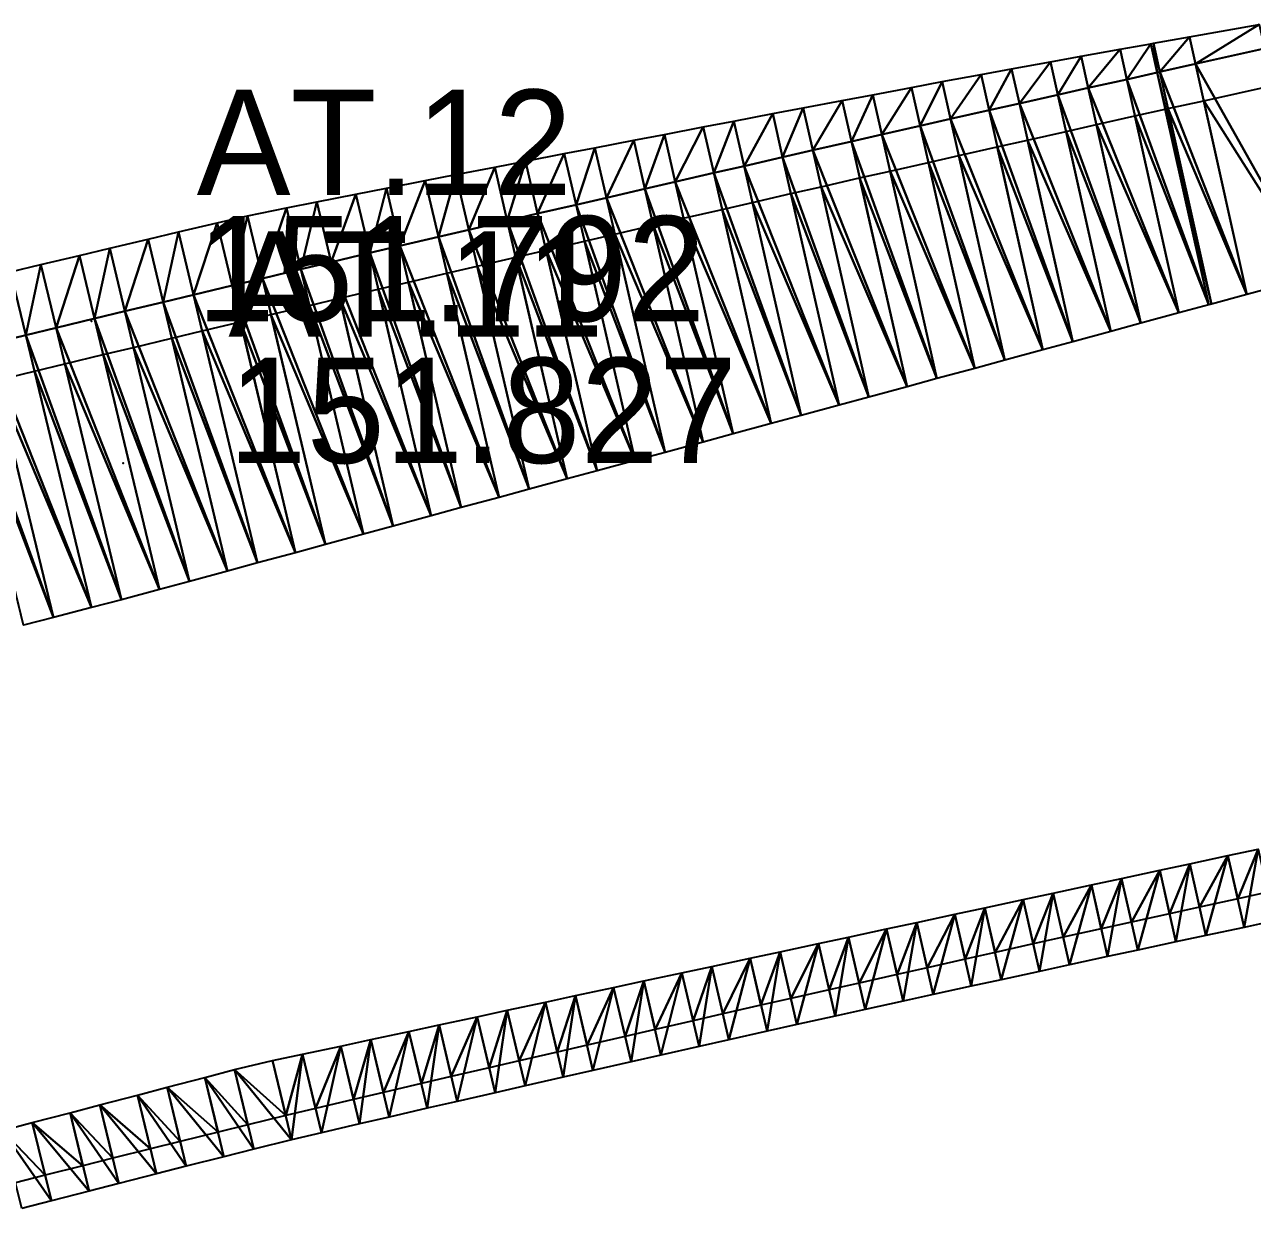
# Model space of a CAD drawing. Header units: metres. Extents: x 1882598 to 1885460, y 3171405 to 3171756.
# Drawn here: x 1883112.22 to 1883129.72, y 3171592.65 to 3171609.52 of the extents above; entities that cross this region are included whole.
import ezdxf

# ---------------------------------------------------------------- set-up
doc = ezdxf.new("R2010")
doc.units = ezdxf.units.M
doc.header["$MEASUREMENT"] = 0
doc.layers.add('pntelev', color=2, linetype='Continuous')
doc.layers.add('pntno', color=3, linetype='Continuous')
doc.layers.add('Triangles surfaces projet', color=7, linetype='Continuous', true_color=0x848484)

msp = doc.modelspace()

# ---------------------------------------------------------------- linework, layer by layer
for p in [(1883113.177, 3171605.291, 151.792), (1883113.628, 3171603.272, 151.827)]:
    msp.add_point(p)
at = {"layer": 'Triangles surfaces projet'}
for points in [[(1883128.826, 3171609.344, 151.317), (1883129.817, 3171609.519, 151.334), (1883128.912, 3171608.958, 151.581), (1883128.826, 3171609.344, 151.317)], [(1883128.912, 3171608.958, 151.581), (1883129.817, 3171609.519, 151.334), (1883129.893, 3171609.176, 151.568), (1883128.912, 3171608.958, 151.581)], [(1883128.401, 3171608.844, 151.588), (1883128.311, 3171609.252, 151.309), (1883128.826, 3171609.344, 151.317), (1883128.401, 3171608.844, 151.588)], [(1883128.401, 3171608.844, 151.588), (1883128.826, 3171609.344, 151.317), (1883128.912, 3171608.958, 151.581), (1883128.401, 3171608.844, 151.588)], [(1883127.835, 3171609.168, 151.301), (1883127.382, 3171608.616, 151.602), (1883127.281, 3171609.069, 151.292), (1883127.835, 3171609.168, 151.301)], [(1883127.382, 3171608.616, 151.602), (1883127.835, 3171609.168, 151.301), (1883127.931, 3171608.739, 151.594), (1883127.382, 3171608.616, 151.602)], [(1883128.272, 3171609.245, 151.308), (1883127.931, 3171608.739, 151.594), (1883127.835, 3171609.168, 151.301), (1883128.272, 3171609.245, 151.308)], [(1883128.272, 3171609.245, 151.308), (1883128.363, 3171608.835, 151.589), (1883127.931, 3171608.739, 151.594), (1883128.272, 3171609.245, 151.308)], [(1883128.272, 3171609.245, 151.308), (1883128.311, 3171609.252, 151.309), (1883128.363, 3171608.835, 151.589), (1883128.272, 3171609.245, 151.308)], [(1883128.363, 3171608.835, 151.589), (1883128.311, 3171609.252, 151.309), (1883128.401, 3171608.844, 151.588), (1883128.363, 3171608.835, 151.589)], [(1883128.912, 3171608.958, 151.581), (1883129.893, 3171609.176, 151.568), (1883130.609, 3171605.935, 151.612), (1883128.912, 3171608.958, 151.581)], [(1883126.401, 3171608.395, 151.615), (1883126.29, 3171608.891, 151.276), (1883126.844, 3171608.99, 151.285), (1883126.401, 3171608.395, 151.615)], [(1883126.401, 3171608.395, 151.615), (1883126.844, 3171608.99, 151.285), (1883126.95, 3171608.519, 151.607), (1883126.401, 3171608.395, 151.615)], [(1883126.844, 3171608.99, 151.285), (1883127.281, 3171609.069, 151.292), (1883126.95, 3171608.519, 151.607), (1883126.844, 3171608.99, 151.285)], [(1883126.95, 3171608.519, 151.607), (1883127.281, 3171609.069, 151.292), (1883127.382, 3171608.616, 151.602), (1883126.95, 3171608.519, 151.607)], [(1883129.64, 3171605.672, 151.624), (1883128.401, 3171608.844, 151.588), (1883128.912, 3171608.958, 151.581), (1883129.64, 3171605.672, 151.624)], [(1883130.609, 3171605.935, 151.612), (1883129.64, 3171605.672, 151.624), (1883128.912, 3171608.958, 151.581), (1883130.609, 3171605.935, 151.612)], [(1883125.42, 3171608.174, 151.628), (1883125.3, 3171608.706, 151.265), (1883125.854, 3171608.809, 151.271), (1883125.42, 3171608.174, 151.628)], [(1883125.42, 3171608.174, 151.628), (1883125.854, 3171608.809, 151.271), (1883125.969, 3171608.298, 151.621), (1883125.42, 3171608.174, 151.628)], [(1883126.29, 3171608.891, 151.276), (1883125.969, 3171608.298, 151.621), (1883125.854, 3171608.809, 151.271), (1883126.29, 3171608.891, 151.276)], [(1883125.969, 3171608.298, 151.621), (1883126.29, 3171608.891, 151.276), (1883126.401, 3171608.395, 151.615), (1883125.969, 3171608.298, 151.621)], [(1883129.099, 3171605.525, 151.631), (1883127.931, 3171608.739, 151.594), (1883128.363, 3171608.835, 151.589), (1883129.099, 3171605.525, 151.631)], [(1883128.363, 3171608.835, 151.589), (1883128.401, 3171608.844, 151.588), (1883129.137, 3171605.536, 151.63), (1883128.363, 3171608.835, 151.589)], [(1883128.363, 3171608.835, 151.589), (1883129.137, 3171605.536, 151.63), (1883129.099, 3171605.525, 151.631), (1883128.363, 3171608.835, 151.589)], [(1883128.401, 3171608.844, 151.588), (1883129.64, 3171605.672, 151.624), (1883129.137, 3171605.536, 151.63), (1883128.401, 3171608.844, 151.588)], [(1883124.439, 3171607.952, 151.641), (1883124.311, 3171608.52, 151.253), (1883124.864, 3171608.624, 151.26), (1883124.439, 3171607.952, 151.641)], [(1883124.439, 3171607.952, 151.641), (1883124.864, 3171608.624, 151.26), (1883124.988, 3171608.076, 151.634), (1883124.439, 3171607.952, 151.641)], [(1883124.864, 3171608.624, 151.26), (1883125.3, 3171608.706, 151.265), (1883124.988, 3171608.076, 151.634), (1883124.864, 3171608.624, 151.26)], [(1883124.988, 3171608.076, 151.634), (1883125.3, 3171608.706, 151.265), (1883125.42, 3171608.174, 151.628), (1883124.988, 3171608.076, 151.634)], [(1883128.13, 3171605.263, 151.643), (1883126.95, 3171608.519, 151.607), (1883127.382, 3171608.616, 151.602), (1883128.13, 3171605.263, 151.643)], [(1883127.931, 3171608.739, 151.594), (1883128.672, 3171605.41, 151.636), (1883127.382, 3171608.616, 151.602), (1883127.931, 3171608.739, 151.594)], [(1883128.13, 3171605.263, 151.643), (1883127.382, 3171608.616, 151.602), (1883128.672, 3171605.41, 151.636), (1883128.13, 3171605.263, 151.643)], [(1883127.931, 3171608.739, 151.594), (1883129.099, 3171605.525, 151.631), (1883128.672, 3171605.41, 151.636), (1883127.931, 3171608.739, 151.594)], [(1883130.009, 3171608.653, 151.925), (1883130.609, 3171605.935, 151.962), (1883129.028, 3171608.435, 151.938), (1883130.009, 3171608.653, 151.925)], [(1883123.874, 3171608.437, 151.248), (1883123.458, 3171607.729, 151.654), (1883123.321, 3171608.332, 151.242), (1883123.874, 3171608.437, 151.248)], [(1883124.007, 3171607.854, 151.647), (1883123.458, 3171607.729, 151.654), (1883123.874, 3171608.437, 151.248), (1883124.007, 3171607.854, 151.647)], [(1883124.007, 3171607.854, 151.647), (1883123.874, 3171608.437, 151.248), (1883124.311, 3171608.52, 151.253), (1883124.007, 3171607.854, 151.647)], [(1883124.007, 3171607.854, 151.647), (1883124.311, 3171608.52, 151.253), (1883124.439, 3171607.952, 151.641), (1883124.007, 3171607.854, 151.647)], [(1883126.401, 3171608.395, 151.615), (1883126.95, 3171608.519, 151.607), (1883127.704, 3171605.147, 151.648), (1883126.401, 3171608.395, 151.615)], [(1883126.95, 3171608.519, 151.607), (1883128.13, 3171605.263, 151.643), (1883127.704, 3171605.147, 151.648), (1883126.95, 3171608.519, 151.607)], [(1883129.028, 3171608.435, 151.938), (1883129.64, 3171605.672, 151.974), (1883128.518, 3171608.322, 151.945), (1883129.028, 3171608.435, 151.938)], [(1883129.028, 3171608.435, 151.938), (1883130.609, 3171605.935, 151.962), (1883129.64, 3171605.672, 151.974), (1883129.028, 3171608.435, 151.938)], [(1883122.885, 3171608.25, 151.237), (1883122.477, 3171607.504, 151.668), (1883122.331, 3171608.144, 151.23), (1883122.885, 3171608.25, 151.237)], [(1883123.026, 3171607.63, 151.66), (1883122.477, 3171607.504, 151.668), (1883122.885, 3171608.25, 151.237), (1883123.026, 3171607.63, 151.66)], [(1883122.885, 3171608.25, 151.237), (1883123.321, 3171608.332, 151.242), (1883123.026, 3171607.63, 151.66), (1883122.885, 3171608.25, 151.237)], [(1883123.458, 3171607.729, 151.654), (1883123.026, 3171607.63, 151.66), (1883123.321, 3171608.332, 151.242), (1883123.458, 3171607.729, 151.654)], [(1883126.735, 3171604.884, 151.66), (1883125.42, 3171608.174, 151.628), (1883125.969, 3171608.298, 151.621), (1883126.735, 3171604.884, 151.66)], [(1883125.969, 3171608.298, 151.621), (1883126.401, 3171608.395, 151.615), (1883127.162, 3171605, 151.655), (1883125.969, 3171608.298, 151.621)], [(1883127.162, 3171605, 151.655), (1883126.735, 3171604.884, 151.66), (1883125.969, 3171608.298, 151.621), (1883127.162, 3171605, 151.655)], [(1883126.401, 3171608.395, 151.615), (1883127.704, 3171605.147, 151.648), (1883127.162, 3171605, 151.655), (1883126.401, 3171608.395, 151.615)], [(1883128.479, 3171608.313, 151.945), (1883129.099, 3171605.525, 151.981), (1883128.047, 3171608.217, 151.951), (1883128.479, 3171608.313, 151.945)], [(1883128.518, 3171608.322, 151.945), (1883129.137, 3171605.536, 151.98), (1883128.479, 3171608.313, 151.945), (1883128.518, 3171608.322, 151.945)], [(1883128.479, 3171608.313, 151.945), (1883129.137, 3171605.536, 151.98), (1883129.099, 3171605.525, 151.981), (1883128.479, 3171608.313, 151.945)], [(1883128.518, 3171608.322, 151.945), (1883129.64, 3171605.672, 151.974), (1883129.137, 3171605.536, 151.98), (1883128.518, 3171608.322, 151.945)], [(1883122.045, 3171607.405, 151.674), (1883121.895, 3171608.061, 151.225), (1883122.331, 3171608.144, 151.23), (1883122.045, 3171607.405, 151.674)], [(1883122.477, 3171607.504, 151.668), (1883122.045, 3171607.405, 151.674), (1883122.331, 3171608.144, 151.23), (1883122.477, 3171607.504, 151.668)], [(1883124.439, 3171607.952, 151.641), (1883124.988, 3171608.076, 151.634), (1883125.767, 3171604.621, 151.672), (1883124.439, 3171607.952, 151.641)], [(1883125.42, 3171608.174, 151.628), (1883126.194, 3171604.737, 151.666), (1883124.988, 3171608.076, 151.634), (1883125.42, 3171608.174, 151.628)], [(1883126.194, 3171604.737, 151.666), (1883125.767, 3171604.621, 151.672), (1883124.988, 3171608.076, 151.634), (1883126.194, 3171604.737, 151.666)], [(1883126.194, 3171604.737, 151.666), (1883125.42, 3171608.174, 151.628), (1883126.735, 3171604.884, 151.66), (1883126.194, 3171604.737, 151.666)], [(1883127.498, 3171608.094, 151.958), (1883128.13, 3171605.263, 151.993), (1883127.066, 3171607.997, 151.964), (1883127.498, 3171608.094, 151.958)], [(1883128.047, 3171608.217, 151.951), (1883128.672, 3171605.41, 151.986), (1883127.498, 3171608.094, 151.958), (1883128.047, 3171608.217, 151.951)], [(1883127.498, 3171608.094, 151.958), (1883128.672, 3171605.41, 151.986), (1883128.13, 3171605.263, 151.993), (1883127.498, 3171608.094, 151.958)], [(1883128.047, 3171608.217, 151.951), (1883129.099, 3171605.525, 151.981), (1883128.672, 3171605.41, 151.986), (1883128.047, 3171608.217, 151.951)], [(1883120.905, 3171607.872, 151.214), (1883121.341, 3171607.955, 151.219), (1883121.064, 3171607.179, 151.687), (1883120.905, 3171607.872, 151.214)], [(1883121.496, 3171607.279, 151.681), (1883121.064, 3171607.179, 151.687), (1883121.341, 3171607.955, 151.219), (1883121.496, 3171607.279, 151.681)], [(1883121.895, 3171608.061, 151.225), (1883121.496, 3171607.279, 151.681), (1883121.341, 3171607.955, 151.219), (1883121.895, 3171608.061, 151.225)], [(1883121.895, 3171608.061, 151.225), (1883122.045, 3171607.405, 151.674), (1883121.496, 3171607.279, 151.681), (1883121.895, 3171608.061, 151.225)], [(1883125.225, 3171604.474, 151.678), (1883124.007, 3171607.854, 151.647), (1883124.439, 3171607.952, 151.641), (1883125.225, 3171604.474, 151.678)], [(1883125.767, 3171604.621, 151.672), (1883125.225, 3171604.474, 151.678), (1883124.439, 3171607.952, 151.641), (1883125.767, 3171604.621, 151.672)], [(1883127.066, 3171607.997, 151.964), (1883127.704, 3171605.147, 151.998), (1883126.518, 3171607.874, 151.971), (1883127.066, 3171607.997, 151.964)], [(1883128.13, 3171605.263, 151.993), (1883127.704, 3171605.147, 151.998), (1883127.066, 3171607.997, 151.964), (1883128.13, 3171605.263, 151.993)], [(1883120.083, 3171606.952, 151.701), (1883119.915, 3171607.681, 151.202), (1883120.351, 3171607.765, 151.207), (1883120.083, 3171606.952, 151.701)], [(1883120.515, 3171607.052, 151.695), (1883120.083, 3171606.952, 151.701), (1883120.351, 3171607.765, 151.207), (1883120.515, 3171607.052, 151.695)], [(1883120.905, 3171607.872, 151.214), (1883120.515, 3171607.052, 151.695), (1883120.351, 3171607.765, 151.207), (1883120.905, 3171607.872, 151.214)], [(1883121.064, 3171607.179, 151.687), (1883120.515, 3171607.052, 151.695), (1883120.905, 3171607.872, 151.214), (1883121.064, 3171607.179, 151.687)], [(1883123.026, 3171607.63, 151.66), (1883123.458, 3171607.729, 151.654), (1883124.257, 3171604.212, 151.69), (1883123.026, 3171607.63, 151.66)], [(1883124.799, 3171604.359, 151.684), (1883123.458, 3171607.729, 151.654), (1883124.007, 3171607.854, 151.647), (1883124.799, 3171604.359, 151.684)], [(1883124.799, 3171604.359, 151.684), (1883124.257, 3171604.212, 151.69), (1883123.458, 3171607.729, 151.654), (1883124.799, 3171604.359, 151.684)], [(1883124.007, 3171607.854, 151.647), (1883125.225, 3171604.474, 151.678), (1883124.799, 3171604.359, 151.684), (1883124.007, 3171607.854, 151.647)], [(1883126.086, 3171607.777, 151.977), (1883126.735, 3171604.884, 152.01), (1883125.537, 3171607.653, 151.984), (1883126.086, 3171607.777, 151.977)], [(1883126.518, 3171607.874, 151.971), (1883127.162, 3171605, 152.005), (1883126.086, 3171607.777, 151.977), (1883126.518, 3171607.874, 151.971)], [(1883127.162, 3171605, 152.005), (1883126.735, 3171604.884, 152.01), (1883126.086, 3171607.777, 151.977), (1883127.162, 3171605, 152.005)], [(1883127.704, 3171605.147, 151.998), (1883127.162, 3171605, 152.005), (1883126.518, 3171607.874, 151.971), (1883127.704, 3171605.147, 151.998)], [(1883119.361, 3171607.574, 151.196), (1883119.103, 3171606.724, 151.714), (1883118.925, 3171607.489, 151.191), (1883119.361, 3171607.574, 151.196)], [(1883119.361, 3171607.574, 151.196), (1883119.535, 3171606.825, 151.708), (1883119.103, 3171606.724, 151.714), (1883119.361, 3171607.574, 151.196)], [(1883119.535, 3171606.825, 151.708), (1883119.361, 3171607.574, 151.196), (1883119.915, 3171607.681, 151.202), (1883119.535, 3171606.825, 151.708)], [(1883120.083, 3171606.952, 151.701), (1883119.535, 3171606.825, 151.708), (1883119.915, 3171607.681, 151.202), (1883120.083, 3171606.952, 151.701)], [(1883123.83, 3171604.096, 151.696), (1883122.477, 3171607.504, 151.668), (1883123.026, 3171607.63, 151.66), (1883123.83, 3171604.096, 151.696)], [(1883123.83, 3171604.096, 151.696), (1883123.026, 3171607.63, 151.66), (1883124.257, 3171604.212, 151.69), (1883123.83, 3171604.096, 151.696)], [(1883125.105, 3171607.556, 151.989), (1883125.767, 3171604.621, 152.022), (1883124.557, 3171607.432, 151.997), (1883125.105, 3171607.556, 151.989)], [(1883125.537, 3171607.653, 151.984), (1883126.194, 3171604.737, 152.016), (1883125.105, 3171607.556, 151.989), (1883125.537, 3171607.653, 151.984)], [(1883126.194, 3171604.737, 152.016), (1883125.767, 3171604.621, 152.022), (1883125.105, 3171607.556, 151.989), (1883126.194, 3171604.737, 152.016)], [(1883126.735, 3171604.884, 152.01), (1883126.194, 3171604.737, 152.016), (1883125.537, 3171607.653, 151.984), (1883126.735, 3171604.884, 152.01)], [(1883118.122, 3171606.495, 151.728), (1883117.935, 3171607.296, 151.18), (1883118.371, 3171607.381, 151.185), (1883118.122, 3171606.495, 151.728)], [(1883118.122, 3171606.495, 151.728), (1883118.371, 3171607.381, 151.185), (1883118.554, 3171606.596, 151.722), (1883118.122, 3171606.495, 151.728)], [(1883118.371, 3171607.381, 151.185), (1883118.925, 3171607.489, 151.191), (1883118.554, 3171606.596, 151.722), (1883118.371, 3171607.381, 151.185)], [(1883118.925, 3171607.489, 151.191), (1883119.103, 3171606.724, 151.714), (1883118.554, 3171606.596, 151.722), (1883118.925, 3171607.489, 151.191)], [(1883122.862, 3171603.833, 151.707), (1883121.496, 3171607.279, 151.681), (1883122.045, 3171607.405, 151.674), (1883122.862, 3171603.833, 151.707)], [(1883122.045, 3171607.405, 151.674), (1883122.477, 3171607.504, 151.668), (1883123.289, 3171603.949, 151.702), (1883122.045, 3171607.405, 151.674)], [(1883122.045, 3171607.405, 151.674), (1883123.289, 3171603.949, 151.702), (1883122.862, 3171603.833, 151.707), (1883122.045, 3171607.405, 151.674)], [(1883123.289, 3171603.949, 151.702), (1883122.477, 3171607.504, 151.668), (1883123.83, 3171604.096, 151.696), (1883123.289, 3171603.949, 151.702)], [(1883124.557, 3171607.432, 151.997), (1883125.225, 3171604.474, 152.028), (1883124.124, 3171607.334, 152.002), (1883124.557, 3171607.432, 151.997)], [(1883125.767, 3171604.621, 152.022), (1883125.225, 3171604.474, 152.028), (1883124.557, 3171607.432, 151.997), (1883125.767, 3171604.621, 152.022)], [(1883117.381, 3171607.188, 151.173), (1883117.935, 3171607.296, 151.18), (1883117.574, 3171606.366, 151.736), (1883117.381, 3171607.188, 151.173)], [(1883117.574, 3171606.366, 151.736), (1883117.935, 3171607.296, 151.18), (1883118.122, 3171606.495, 151.728), (1883117.574, 3171606.366, 151.736)], [(1883121.496, 3171607.279, 151.681), (1883122.32, 3171603.686, 151.714), (1883121.064, 3171607.179, 151.687), (1883121.496, 3171607.279, 151.681)], [(1883122.32, 3171603.686, 151.714), (1883121.496, 3171607.279, 151.681), (1883122.862, 3171603.833, 151.707), (1883122.32, 3171603.686, 151.714)], [(1883123.576, 3171607.209, 152.01), (1883124.257, 3171604.212, 152.04), (1883123.144, 3171607.11, 152.016), (1883123.576, 3171607.209, 152.01)], [(1883124.124, 3171607.334, 152.002), (1883124.799, 3171604.359, 152.034), (1883123.576, 3171607.209, 152.01), (1883124.124, 3171607.334, 152.002)], [(1883124.799, 3171604.359, 152.034), (1883124.257, 3171604.212, 152.04), (1883123.576, 3171607.209, 152.01), (1883124.799, 3171604.359, 152.034)], [(1883125.225, 3171604.474, 152.028), (1883124.799, 3171604.359, 152.034), (1883124.124, 3171607.334, 152.002), (1883125.225, 3171604.474, 152.028)], [(1883116.945, 3171607.102, 151.168), (1883116.593, 3171606.135, 151.749), (1883116.391, 3171606.993, 151.162), (1883116.945, 3171607.102, 151.168)], [(1883116.945, 3171607.102, 151.168), (1883117.142, 3171606.265, 151.742), (1883116.593, 3171606.135, 151.749), (1883116.945, 3171607.102, 151.168)], [(1883117.381, 3171607.188, 151.173), (1883117.142, 3171606.265, 151.742), (1883116.945, 3171607.102, 151.168), (1883117.381, 3171607.188, 151.173)], [(1883117.142, 3171606.265, 151.742), (1883117.381, 3171607.188, 151.173), (1883117.574, 3171606.366, 151.736), (1883117.142, 3171606.265, 151.742)], [(1883120.083, 3171606.952, 151.701), (1883120.515, 3171607.052, 151.695), (1883121.352, 3171603.424, 151.726), (1883120.083, 3171606.952, 151.701)], [(1883120.515, 3171607.052, 151.695), (1883121.064, 3171607.179, 151.687), (1883121.894, 3171603.571, 151.719), (1883120.515, 3171607.052, 151.695)], [(1883121.894, 3171603.571, 151.719), (1883121.352, 3171603.424, 151.726), (1883120.515, 3171607.052, 151.695), (1883121.894, 3171603.571, 151.719)], [(1883121.064, 3171607.179, 151.687), (1883122.32, 3171603.686, 151.714), (1883121.894, 3171603.571, 151.719), (1883121.064, 3171607.179, 151.687)], [(1883123.144, 3171607.11, 152.016), (1883123.83, 3171604.096, 152.046), (1883122.596, 3171606.985, 152.023), (1883123.144, 3171607.11, 152.016)], [(1883124.257, 3171604.212, 152.04), (1883123.83, 3171604.096, 152.046), (1883123.144, 3171607.11, 152.016), (1883124.257, 3171604.212, 152.04)], [(1883115.402, 3171606.795, 151.152), (1883115.955, 3171606.907, 151.157), (1883115.613, 3171605.903, 151.763), (1883115.402, 3171606.795, 151.152)], [(1883115.613, 3171605.903, 151.763), (1883115.955, 3171606.907, 151.157), (1883116.161, 3171606.033, 151.756), (1883115.613, 3171605.903, 151.763)], [(1883116.391, 3171606.993, 151.162), (1883116.161, 3171606.033, 151.756), (1883115.955, 3171606.907, 151.157), (1883116.391, 3171606.993, 151.162)], [(1883116.593, 3171606.135, 151.749), (1883116.161, 3171606.033, 151.756), (1883116.391, 3171606.993, 151.162), (1883116.593, 3171606.135, 151.749)], [(1883120.925, 3171603.308, 151.731), (1883119.535, 3171606.825, 151.708), (1883120.083, 3171606.952, 151.701), (1883120.925, 3171603.308, 151.731)], [(1883121.352, 3171603.424, 151.726), (1883120.925, 3171603.308, 151.731), (1883120.083, 3171606.952, 151.701), (1883121.352, 3171603.424, 151.726)], [(1883122.164, 3171606.886, 152.029), (1883122.862, 3171603.833, 152.057), (1883121.615, 3171606.76, 152.036), (1883122.164, 3171606.886, 152.029)], [(1883122.596, 3171606.985, 152.023), (1883123.289, 3171603.949, 152.052), (1883122.164, 3171606.886, 152.029), (1883122.596, 3171606.985, 152.023)], [(1883123.289, 3171603.949, 152.052), (1883122.862, 3171603.833, 152.057), (1883122.164, 3171606.886, 152.029), (1883123.289, 3171603.949, 152.052)], [(1883123.83, 3171604.096, 152.046), (1883123.289, 3171603.949, 152.052), (1883122.596, 3171606.985, 152.023), (1883123.83, 3171604.096, 152.046)], [(1883114.633, 3171605.669, 151.777), (1883114.42, 3171606.564, 151.164), (1883114.969, 3171606.693, 151.157), (1883114.633, 3171605.669, 151.777)], [(1883114.633, 3171605.669, 151.777), (1883114.969, 3171606.693, 151.157), (1883115.181, 3171605.8, 151.769), (1883114.633, 3171605.669, 151.777)], [(1883115.181, 3171605.8, 151.769), (1883114.969, 3171606.693, 151.157), (1883115.402, 3171606.795, 151.152), (1883115.181, 3171605.8, 151.769)], [(1883115.181, 3171605.8, 151.769), (1883115.402, 3171606.795, 151.152), (1883115.613, 3171605.903, 151.763), (1883115.181, 3171605.8, 151.769)], [(1883119.103, 3171606.724, 151.714), (1883119.957, 3171603.045, 151.743), (1883118.554, 3171606.596, 151.722), (1883119.103, 3171606.724, 151.714)], [(1883120.384, 3171603.161, 151.738), (1883119.103, 3171606.724, 151.714), (1883119.535, 3171606.825, 151.708), (1883120.384, 3171603.161, 151.738)], [(1883119.957, 3171603.045, 151.743), (1883119.103, 3171606.724, 151.714), (1883120.384, 3171603.161, 151.738), (1883119.957, 3171603.045, 151.743)], [(1883120.925, 3171603.308, 151.731), (1883120.384, 3171603.161, 151.738), (1883119.535, 3171606.825, 151.708), (1883120.925, 3171603.308, 151.731)], [(1883121.615, 3171606.76, 152.036), (1883122.32, 3171603.686, 152.064), (1883121.183, 3171606.661, 152.042), (1883121.615, 3171606.76, 152.036)], [(1883122.862, 3171603.833, 152.057), (1883122.32, 3171603.686, 152.064), (1883121.615, 3171606.76, 152.036), (1883122.862, 3171603.833, 152.057)], [(1883114.42, 3171606.564, 151.164), (1883114.201, 3171605.566, 151.783), (1883113.987, 3171606.462, 151.169), (1883114.42, 3171606.564, 151.164)], [(1883114.42, 3171606.564, 151.164), (1883114.633, 3171605.669, 151.777), (1883114.201, 3171605.566, 151.783), (1883114.42, 3171606.564, 151.164)], [(1883117.574, 3171606.366, 151.736), (1883118.122, 3171606.495, 151.728), (1883118.989, 3171602.783, 151.755), (1883117.574, 3171606.366, 151.736)], [(1883118.554, 3171606.596, 151.722), (1883119.415, 3171602.898, 151.75), (1883118.122, 3171606.495, 151.728), (1883118.554, 3171606.596, 151.722)], [(1883118.989, 3171602.783, 151.755), (1883118.122, 3171606.495, 151.728), (1883119.415, 3171602.898, 151.75), (1883118.989, 3171602.783, 151.755)], [(1883119.415, 3171602.898, 151.75), (1883118.554, 3171606.596, 151.722), (1883119.957, 3171603.045, 151.743), (1883119.415, 3171602.898, 151.75)], [(1883120.635, 3171606.534, 152.049), (1883121.352, 3171603.424, 152.076), (1883120.203, 3171606.434, 152.055), (1883120.635, 3171606.534, 152.049)], [(1883121.183, 3171606.661, 152.042), (1883121.894, 3171603.571, 152.069), (1883120.635, 3171606.534, 152.049), (1883121.183, 3171606.661, 152.042)], [(1883121.894, 3171603.571, 152.069), (1883121.352, 3171603.424, 152.076), (1883120.635, 3171606.534, 152.049), (1883121.894, 3171603.571, 152.069)], [(1883122.32, 3171603.686, 152.064), (1883121.894, 3171603.571, 152.069), (1883121.183, 3171606.661, 152.042), (1883122.32, 3171603.686, 152.064)], [(1883113.221, 3171605.33, 151.797), (1883113.005, 3171606.23, 151.181), (1883113.438, 3171606.332, 151.176), (1883113.221, 3171605.33, 151.797)], [(1883113.438, 3171606.332, 151.176), (1883113.653, 3171605.434, 151.791), (1883113.221, 3171605.33, 151.797), (1883113.438, 3171606.332, 151.176)], [(1883113.438, 3171606.332, 151.176), (1883113.987, 3171606.462, 151.169), (1883113.653, 3171605.434, 151.791), (1883113.438, 3171606.332, 151.176)], [(1883114.201, 3171605.566, 151.783), (1883113.653, 3171605.434, 151.791), (1883113.987, 3171606.462, 151.169), (1883114.201, 3171605.566, 151.783)], [(1883117.142, 3171606.265, 151.742), (1883117.574, 3171606.366, 151.736), (1883118.447, 3171602.636, 151.762), (1883117.142, 3171606.265, 151.742)], [(1883118.989, 3171602.783, 151.755), (1883118.447, 3171602.636, 151.762), (1883117.574, 3171606.366, 151.736), (1883118.989, 3171602.783, 151.755)], [(1883120.203, 3171606.434, 152.055), (1883120.925, 3171603.308, 152.081), (1883119.655, 3171606.307, 152.063), (1883120.203, 3171606.434, 152.055)], [(1883121.352, 3171603.424, 152.076), (1883120.925, 3171603.308, 152.081), (1883120.203, 3171606.434, 152.055), (1883121.352, 3171603.424, 152.076)], [(1883112.456, 3171606.099, 151.187), (1883113.005, 3171606.23, 151.181), (1883112.673, 3171605.198, 151.805), (1883112.456, 3171606.099, 151.187)], [(1883112.673, 3171605.198, 151.805), (1883113.005, 3171606.23, 151.181), (1883113.221, 3171605.33, 151.797), (1883112.673, 3171605.198, 151.805)], [(1883116.593, 3171606.135, 151.749), (1883117.142, 3171606.265, 151.742), (1883118.02, 3171602.52, 151.767), (1883116.593, 3171606.135, 151.749)], [(1883117.142, 3171606.265, 151.742), (1883118.447, 3171602.636, 151.762), (1883118.02, 3171602.52, 151.767), (1883117.142, 3171606.265, 151.742)], [(1883119.223, 3171606.207, 152.068), (1883119.957, 3171603.045, 152.093), (1883118.675, 3171606.079, 152.076), (1883119.223, 3171606.207, 152.068)], [(1883119.655, 3171606.307, 152.063), (1883120.384, 3171603.161, 152.088), (1883119.223, 3171606.207, 152.068), (1883119.655, 3171606.307, 152.063)], [(1883120.384, 3171603.161, 152.088), (1883119.957, 3171603.045, 152.093), (1883119.223, 3171606.207, 152.068), (1883120.384, 3171603.161, 152.088)], [(1883120.925, 3171603.308, 152.081), (1883120.384, 3171603.161, 152.088), (1883119.655, 3171606.307, 152.063), (1883120.925, 3171603.308, 152.081)], [(1883111.693, 3171604.961, 151.819), (1883112.023, 3171605.996, 151.193), (1883112.241, 3171605.094, 151.811), (1883111.693, 3171604.961, 151.819)], [(1883112.456, 3171606.099, 151.187), (1883112.241, 3171605.094, 151.811), (1883112.023, 3171605.996, 151.193), (1883112.456, 3171606.099, 151.187)], [(1883112.241, 3171605.094, 151.811), (1883112.456, 3171606.099, 151.187), (1883112.673, 3171605.198, 151.805), (1883112.241, 3171605.094, 151.811)], [(1883116.161, 3171606.033, 151.756), (1883117.052, 3171602.257, 151.779), (1883115.613, 3171605.903, 151.763), (1883116.161, 3171606.033, 151.756)], [(1883116.161, 3171606.033, 151.756), (1883116.593, 3171606.135, 151.749), (1883117.479, 3171602.373, 151.774), (1883116.161, 3171606.033, 151.756)], [(1883116.161, 3171606.033, 151.756), (1883117.479, 3171602.373, 151.774), (1883117.052, 3171602.257, 151.779), (1883116.161, 3171606.033, 151.756)], [(1883116.593, 3171606.135, 151.749), (1883118.02, 3171602.52, 151.767), (1883117.479, 3171602.373, 151.774), (1883116.593, 3171606.135, 151.749)], [(1883118.243, 3171605.978, 152.082), (1883118.989, 3171602.783, 152.105), (1883117.695, 3171605.85, 152.089), (1883118.243, 3171605.978, 152.082)], [(1883118.675, 3171606.079, 152.076), (1883119.415, 3171602.898, 152.1), (1883118.243, 3171605.978, 152.082), (1883118.675, 3171606.079, 152.076)], [(1883119.415, 3171602.898, 152.1), (1883118.989, 3171602.783, 152.105), (1883118.243, 3171605.978, 152.082), (1883119.415, 3171602.898, 152.1)], [(1883119.957, 3171603.045, 152.093), (1883119.415, 3171602.898, 152.1), (1883118.675, 3171606.079, 152.076), (1883119.957, 3171603.045, 152.093)], [(1883116.084, 3171601.994, 151.791), (1883114.633, 3171605.669, 151.777), (1883115.181, 3171605.8, 151.769), (1883116.084, 3171601.994, 151.791)], [(1883115.181, 3171605.8, 151.769), (1883115.613, 3171605.903, 151.763), (1883116.511, 3171602.11, 151.786), (1883115.181, 3171605.8, 151.769)], [(1883115.181, 3171605.8, 151.769), (1883116.511, 3171602.11, 151.786), (1883116.084, 3171601.994, 151.791), (1883115.181, 3171605.8, 151.769)], [(1883116.511, 3171602.11, 151.786), (1883115.613, 3171605.903, 151.763), (1883117.052, 3171602.257, 151.779), (1883116.511, 3171602.11, 151.786)], [(1883117.695, 3171605.85, 152.089), (1883118.447, 3171602.636, 152.112), (1883117.263, 3171605.748, 152.095), (1883117.695, 3171605.85, 152.089)], [(1883118.989, 3171602.783, 152.105), (1883118.447, 3171602.636, 152.112), (1883117.695, 3171605.85, 152.089), (1883118.989, 3171602.783, 152.105)], [(1883114.201, 3171605.566, 151.783), (1883114.633, 3171605.669, 151.777), (1883115.542, 3171601.848, 151.798), (1883114.201, 3171605.566, 151.783)], [(1883114.633, 3171605.669, 151.777), (1883116.084, 3171601.994, 151.791), (1883115.542, 3171601.848, 151.798), (1883114.633, 3171605.669, 151.777)], [(1883116.715, 3171605.619, 152.103), (1883117.479, 3171602.373, 152.124), (1883116.283, 3171605.517, 152.109), (1883116.715, 3171605.619, 152.103)], [(1883117.263, 3171605.748, 152.095), (1883118.02, 3171602.52, 152.117), (1883116.715, 3171605.619, 152.103), (1883117.263, 3171605.748, 152.095)], [(1883118.02, 3171602.52, 152.117), (1883117.479, 3171602.373, 152.124), (1883116.715, 3171605.619, 152.103), (1883118.02, 3171602.52, 152.117)], [(1883118.447, 3171602.636, 152.112), (1883118.02, 3171602.52, 152.117), (1883117.263, 3171605.748, 152.095), (1883118.447, 3171602.636, 152.112)], [(1883113.653, 3171605.434, 151.791), (1883114.201, 3171605.566, 151.783), (1883115.116, 3171601.732, 151.804), (1883113.653, 3171605.434, 151.791)], [(1883115.542, 3171601.848, 151.798), (1883115.116, 3171601.732, 151.804), (1883114.201, 3171605.566, 151.783), (1883115.542, 3171601.848, 151.798)], [(1883116.283, 3171605.517, 152.109), (1883117.052, 3171602.257, 152.129), (1883115.735, 3171605.387, 152.116), (1883116.283, 3171605.517, 152.109)], [(1883117.479, 3171602.373, 152.124), (1883117.052, 3171602.257, 152.129), (1883116.283, 3171605.517, 152.109), (1883117.479, 3171602.373, 152.124)], [(1883112.673, 3171605.198, 151.805), (1883113.221, 3171605.33, 151.797), (1883114.148, 3171601.469, 151.816), (1883112.673, 3171605.198, 151.805)], [(1883113.221, 3171605.33, 151.797), (1883113.653, 3171605.434, 151.791), (1883114.574, 3171601.585, 151.81), (1883113.221, 3171605.33, 151.797)], [(1883114.148, 3171601.469, 151.816), (1883113.221, 3171605.33, 151.797), (1883114.574, 3171601.585, 151.81), (1883114.148, 3171601.469, 151.816)], [(1883115.116, 3171601.732, 151.804), (1883114.574, 3171601.585, 151.81), (1883113.653, 3171605.434, 151.791), (1883115.116, 3171601.732, 151.804)], [(1883115.303, 3171605.285, 152.122), (1883116.084, 3171601.994, 152.141), (1883114.755, 3171605.154, 152.13), (1883115.303, 3171605.285, 152.122)], [(1883115.735, 3171605.387, 152.116), (1883116.511, 3171602.11, 152.136), (1883115.303, 3171605.285, 152.122), (1883115.735, 3171605.387, 152.116)], [(1883116.511, 3171602.11, 152.136), (1883116.084, 3171601.994, 152.141), (1883115.303, 3171605.285, 152.122), (1883116.511, 3171602.11, 152.136)], [(1883117.052, 3171602.257, 152.129), (1883116.511, 3171602.11, 152.136), (1883115.735, 3171605.387, 152.116), (1883117.052, 3171602.257, 152.129)], [(1883112.241, 3171605.094, 151.811), (1883113.178, 3171601.213, 151.828), (1883111.693, 3171604.961, 151.819), (1883112.241, 3171605.094, 151.811)], [(1883113.605, 3171601.325, 151.822), (1883112.241, 3171605.094, 151.811), (1883112.673, 3171605.198, 151.805), (1883113.605, 3171601.325, 151.822)], [(1883113.605, 3171601.325, 151.822), (1883113.178, 3171601.213, 151.828), (1883112.241, 3171605.094, 151.811), (1883113.605, 3171601.325, 151.822)], [(1883113.605, 3171601.325, 151.822), (1883112.673, 3171605.198, 151.805), (1883114.148, 3171601.469, 151.816), (1883113.605, 3171601.325, 151.822)], [(1883114.755, 3171605.154, 152.13), (1883115.542, 3171601.848, 152.148), (1883114.324, 3171605.051, 152.136), (1883114.755, 3171605.154, 152.13)], [(1883116.084, 3171601.994, 152.141), (1883115.542, 3171601.848, 152.148), (1883114.755, 3171605.154, 152.13), (1883116.084, 3171601.994, 152.141)], [(1883111.261, 3171604.856, 151.826), (1883111.693, 3171604.961, 151.819), (1883112.635, 3171601.071, 151.835), (1883111.261, 3171604.856, 151.826)], [(1883111.693, 3171604.961, 151.819), (1883113.178, 3171601.213, 151.828), (1883112.635, 3171601.071, 151.835), (1883111.693, 3171604.961, 151.819)], [(1883113.776, 3171604.92, 152.144), (1883114.574, 3171601.585, 152.16), (1883113.344, 3171604.816, 152.15), (1883113.776, 3171604.92, 152.144)], [(1883114.324, 3171605.051, 152.136), (1883115.116, 3171601.732, 152.154), (1883113.776, 3171604.92, 152.144), (1883114.324, 3171605.051, 152.136)], [(1883115.116, 3171601.732, 152.154), (1883114.574, 3171601.585, 152.16), (1883113.776, 3171604.92, 152.144), (1883115.116, 3171601.732, 152.154)], [(1883115.542, 3171601.848, 152.148), (1883115.116, 3171601.732, 152.154), (1883114.324, 3171605.051, 152.136), (1883115.542, 3171601.848, 152.148)], [(1883112.635, 3171601.071, 151.835), (1883112.207, 3171600.96, 151.84), (1883111.261, 3171604.856, 151.826), (1883112.635, 3171601.071, 151.835)], [(1883113.344, 3171604.816, 152.15), (1883114.148, 3171601.469, 152.166), (1883112.797, 3171604.684, 152.158), (1883113.344, 3171604.816, 152.15)], [(1883114.574, 3171601.585, 152.16), (1883114.148, 3171601.469, 152.166), (1883113.344, 3171604.816, 152.15), (1883114.574, 3171601.585, 152.16)], [(1883112.365, 3171604.58, 152.164), (1883113.178, 3171601.213, 152.178), (1883111.817, 3171604.448, 152.171), (1883112.365, 3171604.58, 152.164)], [(1883112.797, 3171604.684, 152.158), (1883113.605, 3171601.325, 152.172), (1883112.365, 3171604.58, 152.164), (1883112.797, 3171604.684, 152.158)], [(1883113.605, 3171601.325, 152.172), (1883113.178, 3171601.213, 152.178), (1883112.365, 3171604.58, 152.164), (1883113.605, 3171601.325, 152.172)], [(1883114.148, 3171601.469, 152.166), (1883113.605, 3171601.325, 152.172), (1883112.797, 3171604.684, 152.158), (1883114.148, 3171601.469, 152.166)], [(1883111.817, 3171604.448, 152.171), (1883112.635, 3171601.071, 152.185), (1883111.386, 3171604.343, 152.178), (1883111.817, 3171604.448, 152.171)], [(1883113.178, 3171601.213, 152.178), (1883112.635, 3171601.071, 152.185), (1883111.817, 3171604.448, 152.171), (1883113.178, 3171601.213, 152.178)], [(1883112.635, 3171601.071, 152.185), (1883112.207, 3171600.96, 152.19), (1883111.386, 3171604.343, 152.178), (1883112.635, 3171601.071, 152.185)], [(1883129.373, 3171597.679, 151.551), (1883129.802, 3171597.771, 151.547), (1883129.602, 3171596.656, 151.525), (1883129.373, 3171597.679, 151.551)], [(1883129.802, 3171597.771, 151.897), (1883129.511, 3171597.063, 151.886), (1883129.373, 3171597.679, 151.901), (1883129.802, 3171597.771, 151.897)], [(1883129.939, 3171597.157, 151.881), (1883129.511, 3171597.063, 151.886), (1883129.802, 3171597.771, 151.897), (1883129.939, 3171597.157, 151.881)], [(1883130.031, 3171596.747, 151.521), (1883129.602, 3171596.656, 151.525), (1883129.802, 3171597.771, 151.547), (1883130.031, 3171596.747, 151.521)], [(1883128.829, 3171597.562, 151.557), (1883129.373, 3171597.679, 151.551), (1883129.058, 3171596.539, 151.531), (1883128.829, 3171597.562, 151.557)], [(1883129.373, 3171597.679, 151.901), (1883128.968, 3171596.943, 151.891), (1883128.829, 3171597.562, 151.907), (1883129.373, 3171597.679, 151.901)], [(1883129.511, 3171597.063, 151.886), (1883128.968, 3171596.943, 151.891), (1883129.373, 3171597.679, 151.901), (1883129.511, 3171597.063, 151.886)], [(1883129.602, 3171596.656, 151.525), (1883129.058, 3171596.539, 151.531), (1883129.373, 3171597.679, 151.551), (1883129.602, 3171596.656, 151.525)], [(1883127.856, 3171597.353, 151.567), (1883128.4, 3171597.47, 151.562), (1883128.086, 3171596.331, 151.541), (1883127.856, 3171597.353, 151.567)], [(1883128.4, 3171597.47, 151.912), (1883127.996, 3171596.729, 151.901), (1883127.856, 3171597.353, 151.917), (1883128.4, 3171597.47, 151.912)], [(1883128.54, 3171596.849, 151.896), (1883127.996, 3171596.729, 151.901), (1883128.4, 3171597.47, 151.912), (1883128.54, 3171596.849, 151.896)], [(1883128.086, 3171596.331, 151.541), (1883128.4, 3171597.47, 151.562), (1883128.63, 3171596.448, 151.535), (1883128.086, 3171596.331, 151.541)], [(1883128.829, 3171597.562, 151.557), (1883128.63, 3171596.448, 151.535), (1883128.4, 3171597.47, 151.562), (1883128.829, 3171597.562, 151.557)], [(1883128.829, 3171597.562, 151.907), (1883128.54, 3171596.849, 151.896), (1883128.4, 3171597.47, 151.912), (1883128.829, 3171597.562, 151.907)], [(1883128.968, 3171596.943, 151.891), (1883128.54, 3171596.849, 151.896), (1883128.829, 3171597.562, 151.907), (1883128.968, 3171596.943, 151.891)], [(1883128.63, 3171596.448, 151.535), (1883128.829, 3171597.562, 151.557), (1883129.058, 3171596.539, 151.531), (1883128.63, 3171596.448, 151.535)], [(1883126.883, 3171597.144, 151.578), (1883127.427, 3171597.261, 151.572), (1883127.114, 3171596.121, 151.551), (1883126.883, 3171597.144, 151.578)], [(1883127.427, 3171597.261, 151.922), (1883127.025, 3171596.514, 151.911), (1883126.883, 3171597.144, 151.928), (1883127.427, 3171597.261, 151.922)], [(1883127.568, 3171596.634, 151.906), (1883127.025, 3171596.514, 151.911), (1883127.427, 3171597.261, 151.922), (1883127.568, 3171596.634, 151.906)], [(1883127.114, 3171596.121, 151.551), (1883127.427, 3171597.261, 151.572), (1883127.658, 3171596.239, 151.546), (1883127.114, 3171596.121, 151.551)], [(1883127.658, 3171596.239, 151.546), (1883127.427, 3171597.261, 151.572), (1883127.856, 3171597.353, 151.567), (1883127.658, 3171596.239, 151.546)], [(1883127.856, 3171597.353, 151.917), (1883127.568, 3171596.634, 151.906), (1883127.427, 3171597.261, 151.922), (1883127.856, 3171597.353, 151.917)], [(1883127.996, 3171596.729, 151.901), (1883127.568, 3171596.634, 151.906), (1883127.856, 3171597.353, 151.917), (1883127.996, 3171596.729, 151.901)], [(1883127.658, 3171596.239, 151.546), (1883127.856, 3171597.353, 151.567), (1883128.086, 3171596.331, 151.541), (1883127.658, 3171596.239, 151.546)], [(1883125.91, 3171596.935, 151.588), (1883126.454, 3171597.052, 151.582), (1883126.143, 3171595.91, 151.562), (1883125.91, 3171596.935, 151.588)], [(1883126.454, 3171597.052, 151.932), (1883126.055, 3171596.298, 151.922), (1883125.91, 3171596.935, 151.938), (1883126.454, 3171597.052, 151.932)], [(1883126.598, 3171596.419, 151.916), (1883126.055, 3171596.298, 151.922), (1883126.454, 3171597.052, 151.932), (1883126.598, 3171596.419, 151.916)], [(1883126.143, 3171595.91, 151.562), (1883126.454, 3171597.052, 151.582), (1883126.686, 3171596.028, 151.556), (1883126.143, 3171595.91, 151.562)], [(1883126.883, 3171597.144, 151.578), (1883126.686, 3171596.028, 151.556), (1883126.454, 3171597.052, 151.582), (1883126.883, 3171597.144, 151.578)], [(1883126.883, 3171597.144, 151.928), (1883126.598, 3171596.419, 151.916), (1883126.454, 3171597.052, 151.932), (1883126.883, 3171597.144, 151.928)], [(1883127.025, 3171596.514, 151.911), (1883126.598, 3171596.419, 151.916), (1883126.883, 3171597.144, 151.928), (1883127.025, 3171596.514, 151.911)], [(1883126.686, 3171596.028, 151.556), (1883126.883, 3171597.144, 151.578), (1883127.114, 3171596.121, 151.551), (1883126.686, 3171596.028, 151.556)], [(1883125.715, 3171595.817, 151.566), (1883125.481, 3171596.843, 151.593), (1883125.91, 3171596.935, 151.588), (1883125.715, 3171595.817, 151.566)], [(1883125.91, 3171596.935, 151.938), (1883125.627, 3171596.202, 151.926), (1883125.481, 3171596.843, 151.943), (1883125.91, 3171596.935, 151.938)], [(1883126.055, 3171596.298, 151.922), (1883125.627, 3171596.202, 151.926), (1883125.91, 3171596.935, 151.938), (1883126.055, 3171596.298, 151.922)], [(1883125.715, 3171595.817, 151.566), (1883125.91, 3171596.935, 151.588), (1883126.143, 3171595.91, 151.562), (1883125.715, 3171595.817, 151.566)], [(1883124.744, 3171595.604, 151.577), (1883124.508, 3171596.635, 151.603), (1883124.937, 3171596.727, 151.599), (1883124.744, 3171595.604, 151.577)], [(1883124.937, 3171596.727, 151.949), (1883124.657, 3171595.984, 151.937), (1883124.508, 3171596.635, 151.953), (1883124.937, 3171596.727, 151.949)], [(1883125.085, 3171596.08, 151.932), (1883124.657, 3171595.984, 151.937), (1883124.937, 3171596.727, 151.949), (1883125.085, 3171596.08, 151.932)], [(1883124.744, 3171595.604, 151.577), (1883124.937, 3171596.727, 151.599), (1883125.172, 3171595.698, 151.572), (1883124.744, 3171595.604, 151.577)], [(1883125.172, 3171595.698, 151.572), (1883124.937, 3171596.727, 151.599), (1883125.481, 3171596.843, 151.593), (1883125.172, 3171595.698, 151.572)], [(1883125.481, 3171596.843, 151.943), (1883125.085, 3171596.08, 151.932), (1883124.937, 3171596.727, 151.949), (1883125.481, 3171596.843, 151.943)], [(1883125.627, 3171596.202, 151.926), (1883125.085, 3171596.08, 151.932), (1883125.481, 3171596.843, 151.943), (1883125.627, 3171596.202, 151.926)], [(1883125.172, 3171595.698, 151.572), (1883125.481, 3171596.843, 151.593), (1883125.715, 3171595.817, 151.566), (1883125.172, 3171595.698, 151.572)], [(1883124.508, 3171596.635, 151.603), (1883124.201, 3171595.484, 151.583), (1883123.964, 3171596.518, 151.609), (1883124.508, 3171596.635, 151.603)], [(1883124.508, 3171596.635, 151.953), (1883124.115, 3171595.862, 151.942), (1883123.964, 3171596.518, 151.959), (1883124.508, 3171596.635, 151.953)], [(1883124.657, 3171595.984, 151.937), (1883124.115, 3171595.862, 151.942), (1883124.508, 3171596.635, 151.953), (1883124.657, 3171595.984, 151.937)], [(1883124.201, 3171595.484, 151.583), (1883124.508, 3171596.635, 151.603), (1883124.744, 3171595.604, 151.577), (1883124.201, 3171595.484, 151.583)], [(1883123.231, 3171595.27, 151.593), (1883122.992, 3171596.309, 151.62), (1883123.536, 3171596.426, 151.614), (1883123.231, 3171595.27, 151.593)], [(1883123.536, 3171596.426, 151.964), (1883123.145, 3171595.643, 151.953), (1883122.992, 3171596.309, 151.97), (1883123.536, 3171596.426, 151.964)], [(1883123.688, 3171595.765, 151.947), (1883123.145, 3171595.643, 151.953), (1883123.536, 3171596.426, 151.964), (1883123.688, 3171595.765, 151.947)], [(1883123.231, 3171595.27, 151.593), (1883123.536, 3171596.426, 151.614), (1883123.774, 3171595.39, 151.587), (1883123.231, 3171595.27, 151.593)], [(1883123.536, 3171596.426, 151.614), (1883123.964, 3171596.518, 151.609), (1883123.774, 3171595.39, 151.587), (1883123.536, 3171596.426, 151.614)], [(1883123.964, 3171596.518, 151.959), (1883123.688, 3171595.765, 151.947), (1883123.536, 3171596.426, 151.964), (1883123.964, 3171596.518, 151.959)], [(1883124.115, 3171595.862, 151.942), (1883123.688, 3171595.765, 151.947), (1883123.964, 3171596.518, 151.959), (1883124.115, 3171595.862, 151.942)], [(1883123.774, 3171595.39, 151.587), (1883123.964, 3171596.518, 151.609), (1883124.201, 3171595.484, 151.583), (1883123.774, 3171595.39, 151.587)], [(1883122.019, 3171596.1, 151.631), (1883122.563, 3171596.217, 151.625), (1883122.262, 3171595.054, 151.604), (1883122.019, 3171596.1, 151.631)], [(1883122.563, 3171596.217, 151.975), (1883122.176, 3171595.422, 151.963), (1883122.019, 3171596.1, 151.981), (1883122.563, 3171596.217, 151.975)], [(1883122.718, 3171595.546, 151.957), (1883122.176, 3171595.422, 151.963), (1883122.563, 3171596.217, 151.975), (1883122.718, 3171595.546, 151.957)], [(1883122.262, 3171595.054, 151.604), (1883122.563, 3171596.217, 151.625), (1883122.804, 3171595.175, 151.598), (1883122.262, 3171595.054, 151.604)], [(1883122.563, 3171596.217, 151.625), (1883122.992, 3171596.309, 151.62), (1883122.804, 3171595.175, 151.598), (1883122.563, 3171596.217, 151.625)], [(1883122.992, 3171596.309, 151.97), (1883122.718, 3171595.546, 151.957), (1883122.563, 3171596.217, 151.975), (1883122.992, 3171596.309, 151.97)], [(1883123.145, 3171595.643, 151.953), (1883122.718, 3171595.546, 151.957), (1883122.992, 3171596.309, 151.97), (1883123.145, 3171595.643, 151.953)], [(1883122.804, 3171595.175, 151.598), (1883122.992, 3171596.309, 151.62), (1883123.231, 3171595.27, 151.593), (1883122.804, 3171595.175, 151.598)], [(1883121.047, 3171595.892, 151.642), (1883121.591, 3171596.008, 151.636), (1883121.293, 3171594.836, 151.614), (1883121.047, 3171595.892, 151.642)], [(1883121.591, 3171596.008, 151.986), (1883121.208, 3171595.2, 151.974), (1883121.047, 3171595.892, 151.992), (1883121.591, 3171596.008, 151.986)], [(1883121.75, 3171595.325, 151.968), (1883121.208, 3171595.2, 151.974), (1883121.591, 3171596.008, 151.986), (1883121.75, 3171595.325, 151.968)], [(1883121.293, 3171594.836, 151.614), (1883121.591, 3171596.008, 151.636), (1883121.835, 3171594.958, 151.608), (1883121.293, 3171594.836, 151.614)], [(1883122.019, 3171596.1, 151.631), (1883121.835, 3171594.958, 151.608), (1883121.591, 3171596.008, 151.636), (1883122.019, 3171596.1, 151.631)], [(1883122.019, 3171596.1, 151.981), (1883121.75, 3171595.325, 151.968), (1883121.591, 3171596.008, 151.986), (1883122.019, 3171596.1, 151.981)], [(1883122.176, 3171595.422, 151.963), (1883121.75, 3171595.325, 151.968), (1883122.019, 3171596.1, 151.981), (1883122.176, 3171595.422, 151.963)], [(1883121.835, 3171594.958, 151.608), (1883122.019, 3171596.1, 151.631), (1883122.262, 3171595.054, 151.604), (1883121.835, 3171594.958, 151.608)], [(1883121.047, 3171595.892, 151.642), (1883120.866, 3171594.74, 151.619), (1883120.618, 3171595.8, 151.647), (1883121.047, 3171595.892, 151.642)], [(1883121.047, 3171595.892, 151.992), (1883120.781, 3171595.102, 151.979), (1883120.618, 3171595.8, 151.997), (1883121.047, 3171595.892, 151.992)], [(1883121.208, 3171595.2, 151.974), (1883120.781, 3171595.102, 151.979), (1883121.047, 3171595.892, 151.992), (1883121.208, 3171595.2, 151.974)], [(1883120.866, 3171594.74, 151.619), (1883121.047, 3171595.892, 151.642), (1883121.293, 3171594.836, 151.614), (1883120.866, 3171594.74, 151.619)], [(1883119.897, 3171594.521, 151.63), (1883119.646, 3171595.591, 151.658), (1883120.075, 3171595.683, 151.653), (1883119.897, 3171594.521, 151.63)], [(1883120.075, 3171595.683, 152.003), (1883119.813, 3171594.879, 151.989), (1883119.646, 3171595.591, 152.008), (1883120.075, 3171595.683, 152.003)], [(1883120.24, 3171594.978, 151.984), (1883119.813, 3171594.879, 151.989), (1883120.075, 3171595.683, 152.003), (1883120.24, 3171594.978, 151.984)], [(1883119.897, 3171594.521, 151.63), (1883120.075, 3171595.683, 151.653), (1883120.324, 3171594.617, 151.625), (1883119.897, 3171594.521, 151.63)], [(1883120.324, 3171594.617, 151.625), (1883120.075, 3171595.683, 151.653), (1883120.618, 3171595.8, 151.647), (1883120.324, 3171594.617, 151.625)], [(1883120.618, 3171595.8, 151.997), (1883120.24, 3171594.978, 151.984), (1883120.075, 3171595.683, 152.003), (1883120.618, 3171595.8, 151.997)], [(1883120.781, 3171595.102, 151.979), (1883120.24, 3171594.978, 151.984), (1883120.618, 3171595.8, 151.997), (1883120.781, 3171595.102, 151.979)], [(1883120.324, 3171594.617, 151.625), (1883120.618, 3171595.8, 151.647), (1883120.866, 3171594.74, 151.619), (1883120.324, 3171594.617, 151.625)], [(1883118.674, 3171595.383, 151.669), (1883119.102, 3171595.475, 151.664), (1883118.929, 3171594.3, 151.641), (1883118.674, 3171595.383, 151.669)], [(1883119.102, 3171595.475, 152.014), (1883118.846, 3171594.655, 152), (1883118.674, 3171595.383, 152.019), (1883119.102, 3171595.475, 152.014)], [(1883119.272, 3171594.754, 151.995), (1883118.846, 3171594.655, 152), (1883119.102, 3171595.475, 152.014), (1883119.272, 3171594.754, 151.995)], [(1883119.356, 3171594.397, 151.636), (1883118.929, 3171594.3, 151.641), (1883119.102, 3171595.475, 151.664), (1883119.356, 3171594.397, 151.636)], [(1883119.102, 3171595.475, 151.664), (1883119.646, 3171595.591, 151.658), (1883119.356, 3171594.397, 151.636), (1883119.102, 3171595.475, 151.664)], [(1883119.646, 3171595.591, 152.008), (1883119.272, 3171594.754, 151.995), (1883119.102, 3171595.475, 152.014), (1883119.646, 3171595.591, 152.008)], [(1883119.813, 3171594.879, 151.989), (1883119.272, 3171594.754, 151.995), (1883119.646, 3171595.591, 152.008), (1883119.813, 3171594.879, 151.989)], [(1883119.897, 3171594.521, 151.63), (1883119.356, 3171594.397, 151.636), (1883119.646, 3171595.591, 151.658), (1883119.897, 3171594.521, 151.63)], [(1883118.13, 3171595.266, 151.675), (1883118.674, 3171595.383, 151.669), (1883118.388, 3171594.176, 151.647), (1883118.13, 3171595.266, 151.675)], [(1883118.674, 3171595.383, 152.019), (1883118.305, 3171594.529, 152.006), (1883118.13, 3171595.266, 152.025), (1883118.674, 3171595.383, 152.019)], [(1883118.846, 3171594.655, 152), (1883118.305, 3171594.529, 152.006), (1883118.674, 3171595.383, 152.019), (1883118.846, 3171594.655, 152)], [(1883118.929, 3171594.3, 151.641), (1883118.388, 3171594.176, 151.647), (1883118.674, 3171595.383, 151.669), (1883118.929, 3171594.3, 151.641)], [(1883117.702, 3171595.174, 151.68), (1883117.421, 3171593.953, 151.658), (1883117.158, 3171595.057, 151.686), (1883117.702, 3171595.174, 151.68)], [(1883117.702, 3171595.174, 152.03), (1883117.338, 3171594.302, 152.017), (1883117.158, 3171595.057, 152.036), (1883117.702, 3171595.174, 152.03)], [(1883117.879, 3171594.429, 152.011), (1883117.338, 3171594.302, 152.017), (1883117.702, 3171595.174, 152.03), (1883117.879, 3171594.429, 152.011)], [(1883117.702, 3171595.174, 151.68), (1883117.962, 3171594.078, 151.652), (1883117.421, 3171593.953, 151.658), (1883117.702, 3171595.174, 151.68)], [(1883117.962, 3171594.078, 151.652), (1883117.702, 3171595.174, 151.68), (1883118.13, 3171595.266, 151.675), (1883117.962, 3171594.078, 151.652)], [(1883118.13, 3171595.266, 152.025), (1883117.879, 3171594.429, 152.011), (1883117.702, 3171595.174, 152.03), (1883118.13, 3171595.266, 152.025)], [(1883118.305, 3171594.529, 152.006), (1883117.879, 3171594.429, 152.011), (1883118.13, 3171595.266, 152.025), (1883118.305, 3171594.529, 152.006)], [(1883118.388, 3171594.176, 151.647), (1883117.962, 3171594.078, 151.652), (1883118.13, 3171595.266, 151.675), (1883118.388, 3171594.176, 151.647)], [(1883116.454, 3171593.729, 151.669), (1883116.186, 3171594.849, 151.698), (1883116.73, 3171594.965, 151.692), (1883116.454, 3171593.729, 151.669)], [(1883116.73, 3171594.965, 152.042), (1883116.372, 3171594.074, 152.028), (1883116.186, 3171594.849, 152.048), (1883116.73, 3171594.965, 152.042)], [(1883116.912, 3171594.202, 152.022), (1883116.372, 3171594.074, 152.028), (1883116.73, 3171594.965, 152.042), (1883116.912, 3171594.202, 152.022)], [(1883116.995, 3171593.855, 151.663), (1883116.454, 3171593.729, 151.669), (1883116.73, 3171594.965, 151.692), (1883116.995, 3171593.855, 151.663)], [(1883117.158, 3171595.057, 151.686), (1883116.995, 3171593.855, 151.663), (1883116.73, 3171594.965, 151.692), (1883117.158, 3171595.057, 151.686)], [(1883117.158, 3171595.057, 152.036), (1883116.912, 3171594.202, 152.022), (1883116.73, 3171594.965, 152.042), (1883117.158, 3171595.057, 152.036)], [(1883117.338, 3171594.302, 152.017), (1883116.912, 3171594.202, 152.022), (1883117.158, 3171595.057, 152.036), (1883117.338, 3171594.302, 152.017)], [(1883117.421, 3171593.953, 151.658), (1883116.995, 3171593.855, 151.663), (1883117.158, 3171595.057, 151.686), (1883117.421, 3171593.953, 151.658)], [(1883116.029, 3171593.63, 151.674), (1883115.758, 3171594.757, 151.703), (1883116.186, 3171594.849, 151.698), (1883116.029, 3171593.63, 151.674)], [(1883116.186, 3171594.849, 152.048), (1883115.946, 3171593.974, 152.033), (1883115.758, 3171594.757, 152.053), (1883116.186, 3171594.849, 152.048)], [(1883116.372, 3171594.074, 152.028), (1883115.946, 3171593.974, 152.033), (1883116.186, 3171594.849, 152.048), (1883116.372, 3171594.074, 152.028)], [(1883116.454, 3171593.729, 151.669), (1883116.029, 3171593.63, 151.674), (1883116.186, 3171594.849, 151.698), (1883116.454, 3171593.729, 151.669)], [(1883115.217, 3171594.629, 151.709), (1883115.49, 3171593.495, 151.68), (1883114.794, 3171594.518, 151.714), (1883115.217, 3171594.629, 151.709)], [(1883115.217, 3171594.629, 152.059), (1883115.407, 3171593.841, 152.039), (1883114.794, 3171594.518, 152.064), (1883115.217, 3171594.629, 152.059)], [(1883116.029, 3171593.63, 151.674), (1883115.217, 3171594.629, 151.709), (1883115.758, 3171594.757, 151.703), (1883116.029, 3171593.63, 151.674)], [(1883115.758, 3171594.757, 152.053), (1883115.946, 3171593.974, 152.033), (1883115.217, 3171594.629, 152.059), (1883115.758, 3171594.757, 152.053)], [(1883116.029, 3171593.63, 151.674), (1883115.49, 3171593.495, 151.68), (1883115.217, 3171594.629, 151.709), (1883116.029, 3171593.63, 151.674)], [(1883115.946, 3171593.974, 152.033), (1883115.407, 3171593.841, 152.039), (1883115.217, 3171594.629, 152.059), (1883115.946, 3171593.974, 152.033)], [(1883114.256, 3171594.377, 151.72), (1883114.794, 3171594.518, 151.714), (1883115.066, 3171593.388, 151.684), (1883114.256, 3171594.377, 151.72)], [(1883114.794, 3171594.518, 152.064), (1883114.982, 3171593.737, 152.043), (1883114.256, 3171594.377, 152.07), (1883114.794, 3171594.518, 152.064)], [(1883115.49, 3171593.495, 151.68), (1883115.066, 3171593.388, 151.684), (1883114.794, 3171594.518, 151.714), (1883115.49, 3171593.495, 151.68)], [(1883115.407, 3171593.841, 152.039), (1883114.982, 3171593.737, 152.043), (1883114.794, 3171594.518, 152.064), (1883115.407, 3171593.841, 152.039)], [(1883113.833, 3171594.266, 151.724), (1883114.105, 3171593.144, 151.695), (1883113.295, 3171594.125, 151.73), (1883113.833, 3171594.266, 151.724)], [(1883113.833, 3171594.266, 152.074), (1883114.019, 3171593.498, 152.054), (1883113.295, 3171594.125, 152.08), (1883113.833, 3171594.266, 152.074)], [(1883113.833, 3171594.266, 151.724), (1883114.256, 3171594.377, 151.72), (1883114.529, 3171593.251, 151.69), (1883113.833, 3171594.266, 151.724)], [(1883114.256, 3171594.377, 152.07), (1883114.443, 3171593.604, 152.049), (1883113.833, 3171594.266, 152.074), (1883114.256, 3171594.377, 152.07)], [(1883114.105, 3171593.144, 151.695), (1883113.833, 3171594.266, 151.724), (1883114.529, 3171593.251, 151.69), (1883114.105, 3171593.144, 151.695)], [(1883114.443, 3171593.604, 152.049), (1883114.019, 3171593.498, 152.054), (1883113.833, 3171594.266, 152.074), (1883114.443, 3171593.604, 152.049)], [(1883115.066, 3171593.388, 151.684), (1883114.529, 3171593.251, 151.69), (1883114.256, 3171594.377, 151.72), (1883115.066, 3171593.388, 151.684)], [(1883114.982, 3171593.737, 152.043), (1883114.443, 3171593.604, 152.049), (1883114.256, 3171594.377, 152.07), (1883114.982, 3171593.737, 152.043)], [(1883113.295, 3171594.125, 151.73), (1883113.567, 3171593.007, 151.701), (1883112.872, 3171594.014, 151.735), (1883113.295, 3171594.125, 151.73)], [(1883113.295, 3171594.125, 152.08), (1883113.48, 3171593.365, 152.06), (1883112.872, 3171594.014, 152.085), (1883113.295, 3171594.125, 152.08)], [(1883113.567, 3171593.007, 151.701), (1883113.295, 3171594.125, 151.73), (1883114.105, 3171593.144, 151.695), (1883113.567, 3171593.007, 151.701)], [(1883114.019, 3171593.498, 152.054), (1883113.48, 3171593.365, 152.06), (1883113.295, 3171594.125, 152.08), (1883114.019, 3171593.498, 152.054)], [(1883112.872, 3171594.014, 151.735), (1883113.144, 3171592.898, 151.706), (1883112.334, 3171593.874, 151.741), (1883112.872, 3171594.014, 151.735)], [(1883112.872, 3171594.014, 152.085), (1883113.056, 3171593.259, 152.065), (1883112.334, 3171593.874, 152.091), (1883112.872, 3171594.014, 152.085)], [(1883113.144, 3171592.898, 151.706), (1883112.872, 3171594.014, 151.735), (1883113.567, 3171593.007, 151.701), (1883113.144, 3171592.898, 151.706)], [(1883113.48, 3171593.365, 152.06), (1883113.056, 3171593.259, 152.065), (1883112.872, 3171594.014, 152.085), (1883113.48, 3171593.365, 152.06)], [(1883112.334, 3171593.874, 151.741), (1883112.607, 3171592.76, 151.712), (1883111.911, 3171593.763, 151.746), (1883112.334, 3171593.874, 151.741)], [(1883112.334, 3171593.874, 152.091), (1883112.518, 3171593.124, 152.071), (1883111.911, 3171593.763, 152.096), (1883112.334, 3171593.874, 152.091)], [(1883112.184, 3171592.651, 151.717), (1883111.911, 3171593.763, 151.746), (1883112.607, 3171592.76, 151.712), (1883112.184, 3171592.651, 151.717)], [(1883112.518, 3171593.124, 152.071), (1883112.094, 3171593.017, 152.076), (1883111.911, 3171593.763, 152.096), (1883112.518, 3171593.124, 152.071)], [(1883112.607, 3171592.76, 151.712), (1883112.334, 3171593.874, 151.741), (1883113.144, 3171592.898, 151.706), (1883112.607, 3171592.76, 151.712)], [(1883113.056, 3171593.259, 152.065), (1883112.518, 3171593.124, 152.071), (1883112.334, 3171593.874, 152.091), (1883113.056, 3171593.259, 152.065)]]:
    msp.add_3dface(points, dxfattribs=at)

# ---------------------------------------------------------------- texts
at = {"layer": 'pntelev'}
for s, p in [('151.792', (1883114.677, 3171605.291, 151.792)), ('151.827', (1883115.128, 3171603.272, 151.827))]:
    msp.add_text(s, height=1.5, dxfattribs=at).set_placement(p)
at = {"layer": 'pntno'}
for s, p in [('AT.12', (1883114.677, 3171607.091, 151.792)), ('AT.11', (1883115.128, 3171605.072, 151.827))]:
    msp.add_text(s, height=1.5, dxfattribs=at).set_placement(p)

doc.saveas('drawing.dxf')
